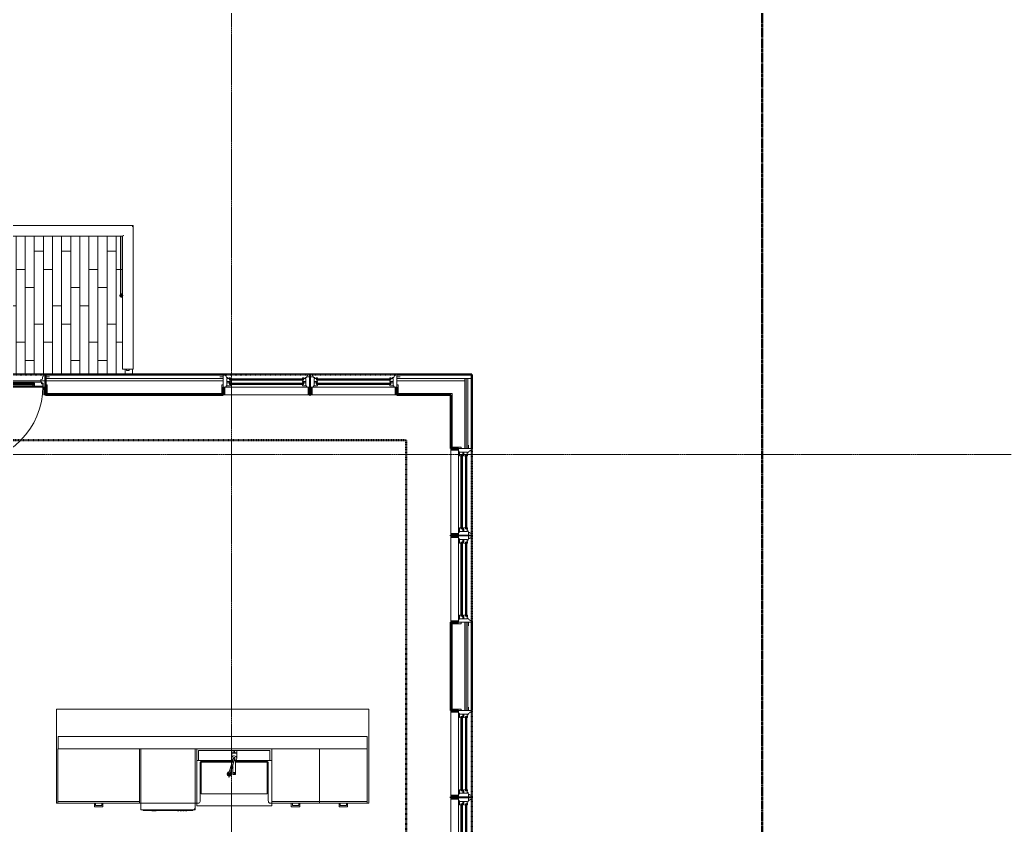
# Model space of a CAD drawing. Header units: inches. Extents: x -4218 to -1830, y 9767 to 12426.
# Drawn here: x -2266.4 to -1830.2, y 10653.1 to 11007.5 of the extents above; entities that cross this region are included whole.
import ezdxf

# ---------------------------------------------------------------- set-up
doc = ezdxf.new("R2010")
doc.units = ezdxf.units.IN
doc.header["$MEASUREMENT"] = 0
for name, pattern in [('Dash 1_16_', [0.125, 0.0625, -0.0625]), ('Double Dash 3_8_', [1, 0.375, -0.125, 0.125, -0.125, 0.125, -0.125]), ('Grid Line 1_2_', [0.875, 0.5, -0.125, 0.125, -0.125])]:
    doc.linetypes.add(name, pattern=pattern)
for name, color, linetype, lineweight in [('0-1', 7, 'Continuous', 5), ('0-2', 252, 'Continuous', 9), ('A-DOOR-4', 31, 'Continuous', 9), ('A-DOOR-5', 31, 'Continuous', 20), ('A-DOOR-FRAM', 31, 'Continuous', 20), ('A-DOOR-FRAM-2', 31, 'Continuous', 9), ('A-DOOR-GLAZ', 31, 'Continuous', 9), ('A-FLOR-4', 192, 'Continuous', 9), ('A-FLOR-HRAL', 11, 'Continuous', 9), ('A-FLOR-PATT-1', 9, 'Continuous', 9), ('A-GLAZ-1', 151, 'Continuous', 9), ('A-GLAZ-2', 151, 'Continuous', 20), ('A-WALL', 113, 'Continuous', 13), ('A-WALL-3', 253, 'Continuous', 9), ('A-WALL-4', 252, 'Continuous', 9), ('A-WALL-5', 254, 'Continuous', 9), ('A-WALL-6', 10, 'Continuous', 9), ('A-WALL-7', 113, 'Continuous', 9), ('A-WALL-8', 113, 'Continuous', 50), ('C-PROP-LINE', 91, 'Double Dash 3_8_', 50), ('C-PROP-LINE-1', 91, 'Dash 1_16_', 50), ('P-SANR-FIXT-1', 10, 'Continuous', 9), ('P-SANR-FIXT-3', 252, 'Continuous', 9), ('Q-CASE-1', 253, 'Continuous', 9), ('Q-CASE-2', 252, 'Continuous', 9), ('Q-CASE-3', 10, 'Continuous', 9), ('Q-CASE-5', 254, 'Continuous', 9), ('Q-SPCQ-1', 10, 'Continuous', 9), ('Q-SPCQ-2', 253, 'Continuous', 9), ('Q-SPCQ-3', 252, 'Continuous', 9), ('Q-SPCQ-4', 254, 'Continuous', 9), ('S-GRID-1', 1, 'Grid Line 1_2_', 9)]:
    doc.layers.add(name, color=color, linetype=linetype, lineweight=lineweight)

# ---------------------------------------------------------------- blocks, each defined once
blk = doc.blocks.new('Dishwasher_15404 - 34_ counter-V52-BACKGROUND - 2ND FLOOR')
at = {"layer": 'Q-SPCQ-1'}
for p, q in [((0, 24), (0, 0)), ((25.8, 24), (24, 24)), ((26.68, 24), (25.8, 24)), ((26.87, 22.93), (26.87, 23.8)), ((26.87, 0.2), (26.87, 22.93)), ((26.87, 22.91), (27.12, 22.91)), ((27.12, 22.91), (27.12, 1.09)), ((27.37, 20.28), (27.12, 20.28)), ((27.12, 19.69), (27.37, 19.69)), ((27.37, 19.1), (27.12, 19.1)), ((27.12, 18.51), (27.37, 18.51)), ((27.37, 17.92), (27.12, 17.92)), ((27.37, 19.1), (27.37, 18.51)), ((27.37, 17.92), (27.37, 17.33)), ((27.37, 20.28), (27.37, 19.69)), ((27.12, 17.33), (27.37, 17.33)), ((27.37, 16.74), (27.12, 16.74)), ((27.12, 16.15), (27.37, 16.15)), ((27.37, 16.74), (27.37, 16.15)), ((27.37, 6.79), (27.12, 6.79)), ((27.12, 4.82), (27.37, 4.82)), ((27.37, 6.79), (27.37, 5.81)), ((27.37, 5.81), (27.37, 4.82)), ((26.87, 1.09), (27.12, 1.09)), ((24, 0), (26.68, 0))]:
    blk.add_line(p, q, dxfattribs=at)
for centre, radius, start, end in [((25.8, 22.93), 1.07, 360, 90), ((26.68, 23.8), 0.197, 0, 90), ((26.68, 0.2), 0.197, 270, 360), ((26.68, 0.2), 0.197, 270, 345)]:
    blk.add_arc(centre, radius, start, end, dxfattribs=at)
at = {"layer": 'Q-SPCQ-2'}
blk.add_line((0, 24), (0, 0), dxfattribs=at)
at = {"layer": 'Q-SPCQ-3'}
for p, q in [((24, 24), (0, 24)), ((0, 0), (24, 0))]:
    blk.add_line(p, q, dxfattribs=at)
at = {"layer": 'Q-SPCQ-4'}
blk.add_line((0, 24), (0, 0), dxfattribs=at)
blk.add_line((0, 24), (0, 0), dxfattribs=at)
blk = doc.blocks.new('Vanity Cabinet-Double Door - 33_-V53-BACKGROUND - 2ND FLOOR')
at = {"layer": 'Q-CASE-1'}
blk.add_line((-15.76, 0), (17.24, 0), dxfattribs=at)
blk.add_line((-15.76, 0), (17.24, 0), dxfattribs=at)
at = {"layer": 'Q-CASE-2'}
for p, q in [((-15.76, 5.17), (-15.76, 0)), ((-15.76, 5.17), (-15.76, 0)), ((-15.01, 5.2), (-15.01, 0.75)), ((16.49, 0.75), (16.49, 5.16)), ((17.24, 0), (17.24, 5.2)), ((17.24, 0), (17.24, 5.2)), ((-15.01, 0.75), (-0.34, 0.75)), ((1.82, 0.75), (16.49, 0.75))]:
    blk.add_line(p, q, dxfattribs=at)
at = {"layer": 'Q-CASE-5'}
blk.add_line((-15.76, 0), (17.24, 0), dxfattribs=at)
blk = doc.blocks.new('Base Cabinet 3 Drawer 230 - Base Cabinet 3 Drawer 230 21_-V54-BACKGROUND - 2ND FLOOR')
at = {"layer": 'Q-CASE-1'}
for p, q in [((-0.64, 24), (-1.14, 24)), ((2.11, 24), (2.61, 24))]:
    blk.add_line(p, q, dxfattribs=at)
at = {"layer": 'Q-CASE-2'}
for p, q in [((-9.76, 24), (11.24, 24)), ((-9.76, 23.25), (-9.76, 24)), ((11.24, 23.25), (-9.76, 23.25)), ((-9.76, 23.25), (-9.76, 0)), ((-0.64, 24), (-1.14, 24)), ((2.11, 24), (2.61, 24)), ((11.24, 24), (11.24, 23.25)), ((11.24, 0), (11.24, 23.25)), ((-9.76, 0), (11.24, 0))]:
    blk.add_line(p, q, dxfattribs=at)
at = {"layer": 'Q-CASE-3'}
for p, q in [((2.61, 25.5), (-1.14, 25.5)), ((-1.14, 25.5), (-1.14, 24)), ((-0.64, 24), (-0.64, 25)), ((-0.64, 25), (2.11, 25)), ((2.11, 25), (2.11, 24)), ((2.61, 24), (2.61, 25.5))]:
    blk.add_line(p, q, dxfattribs=at)
at = {"layer": 'Q-CASE-5'}
for p, q in [((-0.64, 24), (-1.14, 24)), ((2.11, 24), (2.61, 24))]:
    blk.add_line(p, q, dxfattribs=at)
blk = doc.blocks.new('Base Cabinet 3 Drawer 230 - Base Cabinet 3 Drawer 230 36_-2567960-BACKGROUND - 2ND FLOOR')
at = {"layer": 'Q-CASE-1'}
for p, q in [((-0.64, 24), (-1.14, 24)), ((2.11, 24), (2.61, 24))]:
    blk.add_line(p, q, dxfattribs=at)
at = {"layer": 'Q-CASE-2'}
for p, q in [((-17.26, 24), (18.74, 24)), ((-17.26, 23.25), (-17.26, 24)), ((18.74, 23.25), (-17.26, 23.25)), ((-17.26, 23.25), (-17.26, 0)), ((-0.64, 24), (-1.14, 24)), ((2.11, 24), (2.61, 24)), ((18.74, 24), (18.74, 23.25)), ((18.74, 0), (18.74, 23.25)), ((-17.26, 0), (18.74, 0))]:
    blk.add_line(p, q, dxfattribs=at)
at = {"layer": 'Q-CASE-3'}
for p, q in [((2.61, 25.5), (-1.14, 25.5)), ((-1.14, 25.5), (-1.14, 24)), ((-0.64, 24), (-0.64, 25)), ((-0.64, 25), (2.11, 25)), ((2.11, 25), (2.11, 24)), ((2.61, 24), (2.61, 25.5))]:
    blk.add_line(p, q, dxfattribs=at)
at = {"layer": 'Q-CASE-5'}
for p, q in [((-0.64, 24), (-1.14, 24)), ((2.11, 24), (2.61, 24))]:
    blk.add_line(p, q, dxfattribs=at)
blk = doc.blocks.new('kitchen_faucet_14143 - kitchen_faucet_14143-V78-BACKGROUND - 2ND FLOOR')
at = {"layer": 'P-SANR-FIXT-1'}
for p, q in [((-7.58, 2.4), (-8.24, 2.4)), ((-8.24, 2.2), (-7.58, 2.2)), ((-6.99, 1.91), (-7.41, 2.04)), ((-7.23, 2.59), (-6.81, 2.46)), ((-6.3, 0.57), (-7.09, 0.57)), ((-7.09, -0.57), (-7.09, 0.57)), ((-2.83, 0.59), (-6.3, 0.59)), ((-6.3, 0.57), (-6.3, 0.59)), ((-6.3, 0.42), (-6.3, 0.5)), ((-6.3, 0.3), (-6.3, 0.4)), ((-6.3, 0.29), (-6.3, 0.15)), ((-6.3, 0.15), (-6.3, 0.29)), ((-6.3, 0.15), (-6.3, -0.15)), ((-6.3, -0.29), (-6.3, 0.15)), ((-3.97, 0.59), (-4.89, 0.59)), ((-0.9, 0.59), (-0.94, 0.59)), ((2.26, 1.08), (0, 1.08)), ((2.34, 1.02), (2.1, 1.02)), ((2.26, 1.08), (2.26, -1.08)), ((3.44, 1.08), (2.34, 1.08)), ((2.34, -1.08), (2.34, 1.08)), ((3.44, 1.08), (3.44, -1.08)), ((-7.09, -0.57), (-6.3, -0.57)), ((-6.3, -0.15), (-6.3, -0.29)), ((-6.3, -0.4), (-6.3, -0.3)), ((-6.3, -0.5), (-6.3, -0.42)), ((-6.3, -0.59), (-6.3, -0.51)), ((-6.3, -0.59), (-0.9, -0.59)), ((-4.89, -0.59), (-3.97, -0.59)), ((0, -1.08), (2.26, -1.08)), ((2.1, -1.02), (2.34, -1.02)), ((2.34, -1.08), (3.44, -1.08))]:
    blk.add_line(p, q, dxfattribs=at)
at = {"layer": 'P-SANR-FIXT-1', "flags": 128}
for points in [[(-6.52, 2.15), (-6.53, 2.23), (-6.56, 2.3), (-6.61, 2.36), (-6.67, 2.41), (-6.74, 2.44), (-6.82, 2.45), (-6.9, 2.44), (-6.97, 2.41), (-7.03, 2.36), (-7.08, 2.3), (-7.1, 2.23), (-7.11, 2.15)], [(-7.11, 2.15), (-7.1, 2.08), (-7.08, 2), (-7.03, 1.94), (-6.97, 1.9), (-6.9, 1.87), (-6.82, 1.86), (-6.74, 1.87), (-6.67, 1.9), (-6.61, 1.94), (-6.58, 1.98)], [(-6.91, 1.87), (-6.91, 1.87), (-6.91, 1.87), (-6.9, 1.87), (-6.9, 1.87), (-6.9, 1.87), (-6.89, 1.87), (-6.89, 1.86), (-6.88, 1.86), (-6.88, 1.86), (-6.87, 1.86), (-6.86, 1.86), (-6.71, 1.81), (-6.69, 1.8), (-6.68, 1.8), (-6.51, 1.75), (-6.49, 1.74), (-6.46, 1.73), (-6.43, 1.72), (-6.41, 1.71), (-6.38, 1.7), (-6.35, 1.69), (-6.32, 1.68), (-6.29, 1.67), (-6.26, 1.66), (-6.22, 1.65), (-6.19, 1.64), (-6.16, 1.63), (-6.12, 1.62), (-6.09, 1.61), (-6.05, 1.6), (-6.01, 1.59), (-5.98, 1.58), (-5.94, 1.56), (-5.9, 1.55), (-5.86, 1.54), (-5.82, 1.53), (-5.78, 1.51), (-5.74, 1.5), (-5.69, 1.49), (-5.65, 1.47), (-5.61, 1.46), (-5.56, 1.45), (-5.52, 1.43), (-5.47, 1.42), (-5.42, 1.4), (-5.38, 1.39), (-5.33, 1.37), (-5.28, 1.36), (-5.23, 1.34), (-5.18, 1.33), (-4.48, 1.1), (-4.42, 1.09), (-4.36, 1.07), (-4.31, 1.05), (-4.25, 1.03), (-4.19, 1.01), (-4.13, 0.99), (-4.07, 0.98), (-4.02, 0.96), (-3.96, 0.94), (-3.9, 0.92), (-3.84, 0.9), (-3.78, 0.88), (-3.72, 0.86), (-3.66, 0.85), (-3.6, 0.83), (-3.54, 0.81), (-3.48, 0.79), (-3.42, 0.77), (-3.36, 0.75), (-3.3, 0.73), (-3.24, 0.71), (-3.18, 0.69), (-3.12, 0.68), (-3.06, 0.66), (-3, 0.64), (-2.94, 0.62), (-2.88, 0.6), (-2.83, 0.58), (-2.77, 0.56), (-2.71, 0.55), (-2.65, 0.53), (-2.03, 0.33), (-1.98, 0.32), (-1.93, 0.3), (-1.88, 0.28), (-1.83, 0.27), (-1.78, 0.25), (-1.54, 0.18), (-1.49, 0.16), (-1.45, 0.15), (-1.4, 0.13), (-1.36, 0.12), (-1.31, 0.1), (-1.27, 0.09), (-1.23, 0.08), (-1.18, 0.06), (-1.14, 0.05), (-1.1, 0.04), (-1.06, 0.03), (-1.03, 0.01), (-0.99, 0), (-0.95, -0.01), (-0.91, -0.02), (-0.88, -0.03), (-0.84, -0.04), (-0.81, -0.05), (-0.77, -0.07), (-0.74, -0.08), (-0.71, -0.09), (-0.68, -0.1), (-0.65, -0.11), (-0.62, -0.11), (-0.59, -0.12), (-0.56, -0.13), (-0.53, -0.14), (-0.51, -0.15), (-0.48, -0.16), (-0.45, -0.17), (-0.43, -0.17), (-0.41, -0.18), (-0.38, -0.19), (-0.36, -0.2), (-0.34, -0.2), (-0.32, -0.21), (-0.3, -0.21), (-0.28, -0.22), (-0.26, -0.23), (-0.25, -0.23), (-0.23, -0.24), (-0.21, -0.24), (-0.2, -0.25), (-0.18, -0.25), (-0.17, -0.26), (-0.16, -0.26), (-0.15, -0.26), (-0.14, -0.27), (-0.13, -0.27), (-0.12, -0.27), (-0.11, -0.28), (-0.1, -0.28), (-0.09, -0.28), (-0.09, -0.28), (-0.08, -0.28), (-0.08, -0.29), (-0.07, -0.29), (-0.07, -0.29), (-0.07, -0.29), (-0.07, -0.29), (-0.06, -0.29)], [(-6.73, 2.43), (-6.73, 2.43), (-6.73, 2.43), (-6.73, 2.43), (-6.72, 2.43), (-6.72, 2.43), (-6.72, 2.43), (-6.71, 2.43), (-6.71, 2.43), (-6.7, 2.42), (-6.69, 2.42), (-6.68, 2.42), (-6.53, 2.37), (-6.52, 2.37), (-6.5, 2.36), (-6.48, 2.35), (-6.46, 2.35), (-6.44, 2.34), (-6.42, 2.33), (-6.39, 2.33), (-6.37, 2.32), (-6.34, 2.31), (-6.32, 2.3), (-6.29, 2.3), (-6.27, 2.29), (-6.24, 2.28), (-6.21, 2.27), (-6.18, 2.26), (-6.15, 2.25), (-6.12, 2.24), (-6.09, 2.23), (-6.06, 2.22), (-6.03, 2.21), (-5.99, 2.2), (-5.96, 2.19), (-5.92, 2.18), (-5.89, 2.17), (-5.85, 2.16), (-5.81, 2.14), (-5.78, 2.13), (-5.74, 2.12), (-5.7, 2.11), (-5.66, 2.1), (-5.62, 2.08), (-5.58, 2.07), (-5.53, 2.06), (-5.49, 2.04), (-5.45, 2.03), (-5.4, 2.01), (-5.36, 2), (-5.31, 1.99), (-5.27, 1.97), (-5.22, 1.96), (-5.17, 1.94), (-5.12, 1.93), (-5.07, 1.91), (-5.02, 1.9), (-4.97, 1.88), (-4.92, 1.86), (-4.87, 1.85), (-4.82, 1.83), (-4.77, 1.81), (-4.71, 1.8), (-4.66, 1.78), (-4.61, 1.76), (-4.55, 1.75), (-4.5, 1.73), (-4.44, 1.71), (-4.39, 1.69), (-4.33, 1.68), (-4.27, 1.66), (-4.22, 1.64), (-4.16, 1.62), (-4.1, 1.6), (-4.04, 1.59), (-3.99, 1.57), (-3.93, 1.55), (-3.87, 1.53), (-3.81, 1.51), (-3.75, 1.49), (-3.69, 1.47), (-3.63, 1.46), (-3.57, 1.44), (-3.51, 1.42), (-3.45, 1.4), (-3.39, 1.38), (-3.33, 1.36), (-3.27, 1.34), (-3.21, 1.32), (-3.15, 1.31), (-3.09, 1.29), (-3.03, 1.27), (-2.97, 1.25), (-2.92, 1.23), (-2.86, 1.21), (-2.8, 1.19), (-2.74, 1.17), (-2.68, 1.16), (-2.62, 1.14), (-2.56, 1.12), (-2.51, 1.1), (-1.88, 0.9), (-1.83, 0.89), (-1.78, 0.87), (-1.73, 0.85), (-1.67, 0.84), (-1.62, 0.82), (-1.4, 0.75), (-1.35, 0.74), (-1.3, 0.72), (-1.26, 0.71), (-1.21, 0.69), (-1.17, 0.68), (-1.12, 0.66), (-1.08, 0.65), (-1.04, 0.64), (-1, 0.62), (-0.96, 0.61), (-0.92, 0.6), (-0.88, 0.59), (-0.84, 0.57), (-0.8, 0.56), (-0.76, 0.55), (-0.73, 0.54), (-0.69, 0.53), (-0.66, 0.52), (-0.62, 0.51), (-0.59, 0.5), (-0.56, 0.49), (-0.52, 0.47), (-0.49, 0.47), (-0.46, 0.46), (-0.43, 0.45), (-0.4, 0.44), (-0.38, 0.43), (-0.35, 0.42), (-0.32, 0.41), (-0.3, 0.4), (-0.27, 0.4), (-0.25, 0.39), (-0.22, 0.38), (-0.2, 0.37), (-0.18, 0.37), (-0.16, 0.36), (-0.14, 0.35), (-0.12, 0.35), (-0.1, 0.34), (-0.08, 0.34), (-0.06, 0.33), (-0.05, 0.32), (-0.03, 0.32), (-0.02, 0.32), (0, 0.31), (0.01, 0.31), (0.02, 0.3), (0.03, 0.3), (0.04, 0.3), (0.05, 0.29), (0.06, 0.29), (0.07, 0.29), (0.08, 0.28), (0.09, 0.28), (0.09, 0.28), (0.1, 0.28), (0.1, 0.28), (0.11, 0.28), (0.11, 0.28), (0.11, 0.27), (0.11, 0.27), (0.11, 0.27)], [(-0.27, 0.02), (-0.27, -0.06), (-0.24, -0.13), (-0.2, -0.2), (-0.15, -0.25), (-0.08, -0.28), (0, -0.3), (0.08, -0.3), (0.15, -0.28), (0.21, -0.23), (0.27, -0.18)], [(0.27, -0.18), (0.3, -0.11), (0.32, -0.03), (0.31, 0.04), (0.29, 0.12), (0.25, 0.18), (0.19, 0.23), (0.13, 0.27), (0.05, 0.29), (-0.03, 0.28), (-0.1, 0.26), (-0.17, 0.22), (-0.22, 0.16)]]:
    blk.add_lwpolyline(points, dxfattribs=at)
at = {"layer": 'P-SANR-FIXT-1'}
for centre, radius, start, end in [((-6.83, 2.16), 0.984, 176.3754, 180), ((-6.83, 2.16), 0.984, 180, 325.3711), ((-6.83, 2.16), 0.984, 0, 165), ((-6.83, 2.16), 0.63, 10.3084, 180), ((-6.83, 2.16), 0.63, 180, 315), ((-6.83, 2.16), 0.591, 132.8835, 180), ((-6.83, 2.16), 0.591, 180, 191.3603), ((-6.83, 2.16), 0.591, 191.3603, 312.7731), ((-6.83, 2.16), 0.591, 14.7648, 132.8835), ((-6.69, 0), 0.118, 0, 180), ((0, 0), 1.08, 177.6189, 180), ((0, 0), 1.08, 0, 147.4712), ((2.88, 0), 0.197, 360, 180), ((-6.69, 0), 0.118, 180, 360), ((0, 0), 1.08, 180, 360), ((2.88, 0), 0.197, 180, 360)]:
    blk.add_arc(centre, radius, start, end, dxfattribs=at)
for centre, major_axis, ratio, start_param, end_param in [((-8.24, 2.3), (0, 0.0984), 0.984808, 4.712389, 7.853982), ((-8.24, 2.3), (0, 0.0984), 0.984808, 1.570796, 4.712389), ((-3.97, 0), (0, 0.591), 0.906308, 6.021386, 6.806784), ((-3.97, 0), (0, 0.591), 0.906308, 2.617994, 3.403392)]:
    blk.add_ellipse(centre, major_axis=major_axis, ratio=ratio, start_param=start_param, end_param=end_param, dxfattribs=at)
blk = doc.blocks.new('Stainless Steel Farmhous Kitchen Sink - Stainless Steel Farmhous Kitchen Sink-V79-BACKGROUND - 2ND FLOOR')
at = {"layer": 'P-SANR-FIXT-1'}
for p, q in [((-33, 22.2), (-33, 21.04)), ((0, 22.2), (-33, 22.2)), ((0, 21.04), (0, 22.2)), ((-31, 3), (-31, 16.96)), ((-31, 16.96), (-2, 16.96)), ((-2, 16.96), (-2, 3)), ((-17.08, 3), (-31, 3)), ((-2, 3), (-15.65, 3))]:
    blk.add_line(p, q, dxfattribs=at)
at = {"layer": 'P-SANR-FIXT-3'}
for p, q in [((-33, 21.04), (-33, 2.25)), ((0, 2.25), (0, 21.04)), ((-33, 2.25), (-17.09, 2.25)), ((-15.89, 2.25), (0, 2.25))]:
    blk.add_line(p, q, dxfattribs=at)
blk = doc.blocks.new('CTR - 1st Phase - Unit Layouts_rvt-1-BACKGROUND - 2ND FLOOR')
at = {"layer": 'A-WALL-3'}
for p, q in [((-2113.58, 10692.13), (-2249.58, 10692.13)), ((-2249.58, 10686.75), (-2249.58, 10692.13)), ((-2113.58, 10692.13), (-2113.58, 10686.75)), ((-2249.58, 10686.75), (-2213.21, 10686.75)), ((-2189.21, 10686.75), (-2188.58, 10686.75)), ((-2155.58, 10686.75), (-2113.58, 10686.75))]:
    blk.add_line(p, q, dxfattribs=at)
at = {"layer": 'A-WALL-4'}
for p, q in [((-2249.58, 10692.13), (-2113.58, 10692.13)), ((-2249.58, 10692.13), (-2249.58, 10686.75)), ((-2113.58, 10692.13), (-2113.58, 10686.75)), ((-2113.58, 10686.75), (-2249.58, 10686.75))]:
    blk.add_line(p, q, dxfattribs=at)
at = {"layer": 'A-WALL-5'}
blk.add_line((-2188.58, 10686.75), (-2155.58, 10686.75), dxfattribs=at)
at = {"layer": 'A-WALL-6'}
blk.add_line((-2213.21, 10686.75), (-2189.21, 10686.75), dxfattribs=at)
at = {"layer": 'A-WALL-7'}
for p, q in [((-2112.8, 10704.13), (-2250.33, 10704.13)), ((-2250.33, 10704.13), (-2250.33, 10662.75)), ((-2250.33, 10662.75), (-2250.33, 10704.13)), ((-2250.33, 10704.13), (-2112.8, 10704.13)), ((-2112.8, 10662.75), (-2112.8, 10704.13)), ((-2112.8, 10704.13), (-2112.8, 10662.75)), ((-2187.08, 10663.95), (-2187.08, 10680.8)), ((-2187.08, 10680.8), (-2187.08, 10663.95)), ((-2186.58, 10681.3), (-2172.78, 10681.3)), ((-2172.78, 10681.3), (-2186.58, 10681.3)), ((-2171.5, 10681.3), (-2157.58, 10681.3)), ((-2157.58, 10681.3), (-2171.5, 10681.3)), ((-2157.08, 10680.8), (-2157.08, 10663.95)), ((-2157.08, 10663.95), (-2157.08, 10680.8)), ((-2250.33, 10662.75), (-2187.68, 10662.75)), ((-2187.68, 10662.75), (-2250.33, 10662.75)), ((-2156.49, 10662.75), (-2112.8, 10662.75)), ((-2112.8, 10662.75), (-2156.49, 10662.75))]:
    blk.add_line(p, q, dxfattribs=at)
for centre, radius, start, end in [((-2186.58, 10680.8), 0.5, 90, 180), ((-2186.58, 10680.8), 0.5, 90, 180), ((-2157.58, 10680.8), 0.5, 360, 90), ((-2157.58, 10680.8), 0.5, 0, 90), ((-2188.58, 10663.95), 1.5, 307.2198, 360), ((-2188.58, 10663.95), 1.5, 307.2198, 360), ((-2155.58, 10663.95), 1.5, 180, 232.7802), ((-2155.58, 10663.95), 1.5, 180, 232.7802)]:
    blk.add_arc(centre, radius, start, end, dxfattribs=at)
at = {"layer": '0-2'}
for name, p, rotation in [('Base Cabinet 3 Drawer 230 - Base Cabinet 3 Drawer 230 36_-2567960-BACKGROUND - 2ND FLOOR', (-2230.97, 10686.75), 180), ('Dishwasher_15404 - 34_ counter-V52-BACKGROUND - 2ND FLOOR', (-2213.21, 10686.75), 269.9999999998657), ('Vanity Cabinet-Double Door - 33_-V53-BACKGROUND - 2ND FLOOR', (-2171.35, 10686.75), 180), ('kitchen_faucet_14143 - kitchen_faucet_14143-V78-BACKGROUND - 2ND FLOOR', (-2172.08, 10682.56), 89.99999999997044), ('Base Cabinet 3 Drawer 230 - Base Cabinet 3 Drawer 230 21_-V54-BACKGROUND - 2ND FLOOR', (-2144.35, 10686.75), 180), ('Base Cabinet 3 Drawer 230 - Base Cabinet 3 Drawer 230 21_-V54-BACKGROUND - 2ND FLOOR', (-2123.35, 10686.75), 180), ('Stainless Steel Farmhous Kitchen Sink - Stainless Steel Farmhous Kitchen Sink-V79-BACKGROUND - 2ND FLOOR', (-2188.58, 10683.8), 180)]:
    blk.add_blockref(name, p, dxfattribs=dict(at, rotation=rotation))
blk = doc.blocks.new('Door-Inswing-Andersen-400_Series-Single - 3_ 0-1_8_ x custom height - 2ND FLOOR-2895725-BACKGROUND - 2ND FLOOR')
at = {"layer": 'A-DOOR-4'}
blk.add_line((16.87, 0.66), (16.87, 34.41), dxfattribs=at)
blk.add_arc((16.87, 0.66), 33.75, 90, 180, dxfattribs=at)
at = {"layer": 'A-DOOR-5'}
for p, q in [((-16.87, -0.41), (-16.87, 0.66)), ((-16.87, 0.66), (-12.44, 0.66)), ((-13.19, 0.66), (-13.19, -0.66)), ((-13.19, 0.66), (-13.19, 0.59)), ((-13.19, 0.59), (-12.67, 0.59)), ((-12.44, 0.09), (-13.19, 0.09)), ((-12.67, 0.59), (-12.47, 0.34)), ((-12.47, 0.34), (-12.44, 0.16)), ((12.44, 0.66), (-12.44, 0.66)), ((-12.44, 0.16), (-12.44, 0.09)), ((16.87, 0.66), (12.44, 0.66)), ((12.47, 0.34), (12.44, 0.16)), ((12.44, 0.16), (12.44, 0.09)), ((12.44, 0.09), (13.19, 0.09)), ((12.67, 0.59), (12.47, 0.34)), ((13.19, 0.59), (12.67, 0.59)), ((13.19, 0.66), (13.19, -0.66)), ((13.19, 0.66), (13.19, 0.59)), ((16.87, -0.41), (16.87, 0.66)), ((-16.26, -0.42), (-16.87, -0.41)), ((-16.26, -1.06), (-16.26, -0.42)), ((-16.26, -1.06), (-12.44, -1.06)), ((-13.19, -0.66), (-12.44, -0.66)), ((-12.44, -0.75), (-12.47, -1.06)), ((-12.44, -0.66), (-12.44, -0.75)), ((12.44, -1.06), (-12.44, -1.06)), ((12.44, -0.66), (12.44, -0.75)), ((13.19, -0.66), (12.44, -0.66)), ((12.44, -0.75), (12.47, -1.06)), ((16.26, -1.06), (12.44, -1.06)), ((16.26, -0.42), (16.87, -0.41)), ((16.26, -1.06), (16.26, -0.42))]:
    blk.add_line(p, q, dxfattribs=at)
at = {"layer": 'A-DOOR-FRAM'}
for p, q in [((-18.06, -4.75), (-18.06, 1.12)), ((-18.06, 1.12), (-17.03, 1.12)), ((-17.69, 1.12), (-18.06, 1.12)), ((-18.06, 1.12), (-17.94, 1.12)), ((-18.06, -4.44), (-18.06, 1.12)), ((-17.31, 1.12), (17.31, 1.12)), ((-17.03, 1.12), (-17.03, -0.66)), ((17.03, 1.12), (17.03, -0.66)), ((18.06, 1.12), (17.03, 1.12)), ((17.94, 1.12), (18.06, 1.12)), ((18.06, -4.75), (18.06, 1.12)), ((18.06, 1.12), (18.06, -4.44)), ((-19.69, -3.44), (-18.06, -3.44)), ((-17.03, -0.66), (-16.45, -0.66)), ((-16.69, -3.39), (-17.03, -3.63)), ((-17.03, -3.63), (-17.03, -4.75)), ((-16, -2.23), (-16.69, -2.39)), ((-16.69, -2.39), (-16.69, -3.39)), ((-16.45, -0.66), (-16.45, -1.09)), ((-16.45, -1.09), (-16, -1.09)), ((-16, -1.09), (-16, -2.23)), ((16.45, -1.09), (16, -1.09)), ((16, -1.09), (16, -2.23)), ((16, -2.23), (16.69, -2.39)), ((16.45, -0.66), (16.45, -1.09)), ((17.03, -0.66), (16.45, -0.66)), ((16.69, -2.39), (16.69, -3.39)), ((16.69, -3.39), (17.03, -3.63)), ((17.03, -3.63), (17.03, -4.75)), ((19.69, -3.44), (18.06, -3.44)), ((-18.06, -4.8), (-18.06, -4.44)), ((-18.06, -4.75), (-17.03, -4.75)), ((18.06, -4.75), (17.03, -4.75)), ((18.06, -4.44), (18.06, -4.8))]:
    blk.add_line(p, q, dxfattribs=at)
at = {"layer": 'A-DOOR-FRAM-2'}
for p, q in [((-17.94, 4.44), (-17.31, 4.44)), ((-17.94, 1.12), (-17.94, 4.44)), ((-17.31, 4.44), (-17.31, 1.12)), ((17.31, 4.44), (17.94, 4.44)), ((17.31, 1.12), (17.31, 4.44)), ((17.94, 4.44), (17.94, 1.12)), ((-17.31, 1.12), (-17.94, 1.12)), ((17.94, 1.12), (17.31, 1.12))]:
    blk.add_line(p, q, dxfattribs=at)
at = {"layer": 'A-DOOR-GLAZ'}
for p, q in [((12.44, 0.09), (-12.44, 0.09)), ((-13.19, -0.06), (-12.44, -0.06)), ((-12.44, -0.5), (-13.19, -0.5)), ((-12.98, -0.5), (-12.98, -0.06)), ((12.44, -0.06), (-12.44, -0.06)), ((12.44, -0.5), (-12.44, -0.5)), ((12.44, -0.66), (-12.44, -0.66)), ((13.19, -0.06), (12.44, -0.06)), ((12.44, -0.5), (13.19, -0.5)), ((12.98, -0.5), (12.98, -0.06))]:
    blk.add_line(p, q, dxfattribs=at)
blk = doc.blocks.new('Window-Double_Hung-Andersen-400_Series-Tilt_Wash - DOUBLE HUNG - REVERSE COTTAGE - 2ND FLOOR-2888790-BACKGROUND - 2ND FLOOR')
at = {"layer": 'A-GLAZ-1'}
for p, q in [((-16.29, 2.31), (-15.7, 2.31)), ((-16.29, 1.94), (-15.7, 1.94)), ((-16.29, 0.37), (-15.7, 0.37)), ((-15.82, 2.31), (-15.82, 1.94)), ((-15.82, 0.37), (-15.82, 0)), ((-15.7, 2.44), (15.7, 2.44)), ((-15.7, 2.31), (15.7, 2.31)), ((-15.7, 1.94), (15.7, 1.94)), ((-15.7, 1.81), (15.7, 1.81)), ((-15.7, 0.5), (15.7, 0.5)), ((-15.7, 0.37), (15.7, 0.37)), ((16.29, 2.31), (15.7, 2.31)), ((16.29, 1.94), (15.7, 1.94)), ((16.29, 0.37), (15.7, 0.37)), ((15.82, 2.31), (15.82, 1.94)), ((15.82, 0.37), (15.82, 0)), ((-19.01, -4.13), (-19.01, -2.63)), ((-19.01, -2.63), (-18.95, -2.63)), ((-18.95, -4.13), (-19.01, -4.13)), ((18.95, -1.25), (-18.95, -1.25)), ((-18.95, -1.25), (-18.95, -4.63)), ((-18.32, -1.25), (-18.32, -4.63)), ((-16.29, 0), (-15.7, 0)), ((-15.7, 0), (15.7, 0)), ((-15.7, -0.13), (15.7, -0.13)), ((16.29, 0), (15.7, 0)), ((18.32, -1.25), (18.32, -4.63)), ((18.95, -4.63), (18.95, -1.25)), ((18.95, -2.63), (19.01, -2.63)), ((19.01, -4.13), (18.95, -4.13)), ((19.01, -2.63), (19.01, -4.13)), ((-18.95, -4.63), (18.95, -4.63))]:
    blk.add_line(p, q, dxfattribs=at)
at = {"layer": 'A-GLAZ-2'}
for p, q in [((19.01, 4.62), (-19.01, 4.62)), ((-19.01, 4.62), (-19.01, -1.25)), ((-18.2, 4.62), (-18.2, 3.81)), ((18.2, 4.62), (18.2, 3.81)), ((19.01, -1.25), (19.01, 4.62)), ((-19.01, 3.25), (-20.51, 3.25)), ((-18.2, 3.81), (-17.92, 3.81)), ((-17.92, 3.81), (-17.61, 3)), ((-17.61, 3), (-17.14, 3)), ((-17.42, 2.56), (-16.57, 2.56)), ((-17.42, 2.56), (-17.42, -0.75)), ((-17.42, 1.19), (-15.86, 1.19)), ((-17.42, 0.62), (-16.57, 0.62)), ((-17.14, 3), (-17.14, 2.56)), ((-15.86, 2.78), (-16.57, 2.78)), ((-16.57, 2.44), (-16.57, 2.78)), ((-15.7, 2.44), (-16.57, 2.44)), ((-15.86, 0.84), (-16.57, 0.84)), ((-16.57, 0.5), (-16.57, 0.84)), ((-15.7, 0.5), (-16.57, 0.5)), ((-16.29, 2.44), (-16.29, 1.81)), ((-15.7, 1.81), (-16.29, 1.81)), ((-16.29, 0.5), (-16.29, -0.13)), ((-15.86, 2.78), (-15.7, 2.44)), ((-15.86, 1.19), (-15.7, 1.81)), ((-15.86, 0.84), (-15.7, 0.5)), ((15.86, 2.78), (15.7, 2.44)), ((15.7, 2.44), (16.57, 2.44)), ((15.7, 1.81), (16.29, 1.81)), ((15.86, 1.19), (15.7, 1.81)), ((15.86, 0.84), (15.7, 0.5)), ((15.7, 0.5), (16.57, 0.5)), ((15.86, 2.78), (16.57, 2.78)), ((17.42, 1.19), (15.86, 1.19)), ((15.86, 0.84), (16.57, 0.84)), ((16.29, 2.44), (16.29, 1.81)), ((16.29, 0.5), (16.29, -0.13)), ((16.57, 2.44), (16.57, 2.78)), ((17.42, 2.56), (16.57, 2.56)), ((16.57, 0.5), (16.57, 0.84)), ((17.42, 0.62), (16.57, 0.62)), ((17.14, 3), (17.14, 2.56)), ((17.61, 3), (17.14, 3)), ((17.42, 2.56), (17.42, -0.75)), ((17.92, 3.81), (17.61, 3)), ((18.2, 3.81), (17.92, 3.81)), ((19.01, 3.25), (20.51, 3.25)), ((-19.01, -1.25), (19.01, -1.25)), ((-17.67, -0.97), (-18, -1.25)), ((-17.67, -0.97), (-17.67, -0.75)), ((-17.67, -0.75), (-15.86, -0.75)), ((-15.7, -0.13), (-16.29, -0.13)), ((-15.86, -0.75), (-15.7, -0.13)), ((15.7, -0.13), (16.29, -0.13)), ((15.86, -0.75), (15.7, -0.13)), ((17.67, -0.75), (15.86, -0.75)), ((17.67, -0.97), (17.67, -0.75)), ((17.67, -0.97), (18, -1.25))]:
    blk.add_line(p, q, dxfattribs=at)
blk = doc.blocks.new('Window-Double_Hung-Andersen-400_Series-Tilt_Wash - DOUBLE HUNG - REVERSE COTTAGE - 2ND FLOOR-2888385-BACKGROUND - 2ND FLOOR')
at = {"layer": 'A-GLAZ-1'}
for p, q in [((-16.29, 2.5), (-15.7, 2.5)), ((-16.29, 2.12), (-15.7, 2.12)), ((-16.29, 0.56), (-15.7, 0.56)), ((-16.29, 0.19), (-15.7, 0.19)), ((-15.82, 2.5), (-15.82, 2.12)), ((-15.82, 0.56), (-15.82, 0.19)), ((-15.7, 2.62), (15.7, 2.62)), ((-15.7, 2.5), (15.7, 2.5)), ((-15.7, 2.12), (15.7, 2.12)), ((-15.7, 2), (15.7, 2)), ((-15.7, 0.69), (15.7, 0.69)), ((-15.7, 0.56), (15.7, 0.56)), ((-15.7, 0.19), (15.7, 0.19)), ((-15.7, 0.06), (15.7, 0.06)), ((16.29, 2.5), (15.7, 2.5)), ((16.29, 2.12), (15.7, 2.12)), ((16.29, 0.56), (15.7, 0.56)), ((16.29, 0.19), (15.7, 0.19)), ((15.82, 2.5), (15.82, 2.12)), ((15.82, 0.56), (15.82, 0.19)), ((-19.01, -3.94), (-19.01, -2.44)), ((-19.01, -2.44), (-18.95, -2.44)), ((-18.95, -3.94), (-19.01, -3.94)), ((18.95, -1.06), (-18.95, -1.06)), ((-18.95, -1.06), (-18.95, -4.44)), ((-18.32, -1.06), (-18.32, -4.44)), ((18.32, -1.06), (18.32, -4.44)), ((18.95, -4.44), (18.95, -1.06)), ((18.95, -2.44), (19.01, -2.44)), ((19.01, -3.94), (18.95, -3.94)), ((19.01, -2.44), (19.01, -3.94)), ((-18.95, -4.44), (18.95, -4.44))]:
    blk.add_line(p, q, dxfattribs=at)
at = {"layer": 'A-GLAZ-2'}
for p, q in [((19.01, 4.81), (-19.01, 4.81)), ((-19.01, 4.81), (-19.01, -1.06)), ((-18.2, 4.81), (-18.2, 4)), ((18.2, 4.81), (18.2, 4)), ((19.01, -1.06), (19.01, 4.81)), ((-19.01, 3.44), (-20.51, 3.44)), ((-18.2, 4), (-17.92, 4)), ((-17.92, 4), (-17.61, 3.19)), ((-17.61, 3.19), (-17.14, 3.19)), ((-17.42, 2.75), (-16.57, 2.75)), ((-17.42, 2.75), (-17.42, -0.56)), ((-17.42, 1.37), (-15.86, 1.37)), ((-17.42, 0.81), (-16.57, 0.81)), ((-17.14, 3.19), (-17.14, 2.75)), ((-15.86, 2.97), (-16.57, 2.97)), ((-16.57, 2.62), (-16.57, 2.97)), ((-15.7, 2.62), (-16.57, 2.62)), ((-15.86, 1.03), (-16.57, 1.03)), ((-16.57, 0.69), (-16.57, 1.03)), ((-15.7, 0.69), (-16.57, 0.69)), ((-16.29, 2.62), (-16.29, 2)), ((-15.7, 2), (-16.29, 2)), ((-16.29, 0.69), (-16.29, 0.06)), ((-15.7, 0.06), (-16.29, 0.06)), ((-15.86, 2.97), (-15.7, 2.62)), ((-15.86, 1.37), (-15.7, 2)), ((-15.86, 1.03), (-15.7, 0.69)), ((-15.86, -0.56), (-15.7, 0.06)), ((15.86, 2.97), (15.7, 2.62)), ((15.7, 2.62), (16.57, 2.62)), ((15.7, 2), (16.29, 2)), ((15.86, 1.37), (15.7, 2)), ((15.86, 1.03), (15.7, 0.69)), ((15.7, 0.69), (16.57, 0.69)), ((15.7, 0.06), (16.29, 0.06)), ((15.86, -0.56), (15.7, 0.06)), ((15.86, 2.97), (16.57, 2.97)), ((17.42, 1.37), (15.86, 1.37)), ((15.86, 1.03), (16.57, 1.03)), ((16.29, 2.62), (16.29, 2)), ((16.29, 0.69), (16.29, 0.06)), ((16.57, 2.62), (16.57, 2.97)), ((17.42, 2.75), (16.57, 2.75)), ((16.57, 0.69), (16.57, 1.03)), ((17.42, 0.81), (16.57, 0.81)), ((17.14, 3.19), (17.14, 2.75)), ((17.61, 3.19), (17.14, 3.19)), ((17.42, 2.75), (17.42, -0.56)), ((17.92, 4), (17.61, 3.19)), ((18.2, 4), (17.92, 4)), ((19.01, 3.44), (20.51, 3.44)), ((-19.01, -1.06), (19.01, -1.06)), ((-17.67, -0.78), (-18, -1.06)), ((-17.67, -0.78), (-17.67, -0.56)), ((-17.67, -0.56), (-15.86, -0.56)), ((17.67, -0.56), (15.86, -0.56)), ((17.67, -0.78), (17.67, -0.56)), ((17.67, -0.78), (18, -1.06))]:
    blk.add_line(p, q, dxfattribs=at)
blk = doc.blocks.new('Railing - Baluster_01-2700443-BACKGROUND - 2ND FLOOR')
at = {"layer": 'A-FLOR-HRAL'}
for p, q in [((-0.59, 1.18), (0.59, 1.18)), ((-0.59, 0.59), (-0.59, 1.18)), ((0.59, 1.18), (0.59, 0.59))]:
    blk.add_line(p, q, dxfattribs=at)
blk = doc.blocks.new('Railing - Railing-2700266-BACKGROUND - 2ND FLOOR')
at = {"layer": 'A-FLOR-HRAL'}
for p, q in [((-2216.49, 10917), (-2330.54, 10917)), ((-2330.54, 10917), (-2330.54, 10853.75)), ((-2216.49, 10853.75), (-2216.49, 10917)), ((-2325.81, 10912.28), (-2221.21, 10912.28)), ((-2325.81, 10853.75), (-2325.81, 10912.28)), ((-2221.21, 10912.28), (-2221.21, 10853.75)), ((-2330.06, 10853.75), (-2330.54, 10853.75)), ((-2326.28, 10853.75), (-2330.06, 10853.75)), ((-2325.81, 10853.75), (-2326.28, 10853.75)), ((-2220.74, 10853.75), (-2221.21, 10853.75)), ((-2216.96, 10853.75), (-2220.74, 10853.75)), ((-2216.49, 10853.75), (-2216.96, 10853.75))]:
    blk.add_line(p, q, dxfattribs=at)
for points, knots in [([(-2330.54, 10917), (-2330.54, 10917), (-2330.53, 10916.99), (-2330.5, 10916.97), (-2330.47, 10916.94), (-2330.45, 10916.91), (-2330.42, 10916.88), (-2330.39, 10916.86), (-2330.35, 10916.82), (-2330.31, 10916.77), (-2330.27, 10916.74), (-2330.24, 10916.7), (-2330.17, 10916.63), (-2330.11, 10916.57), (-2330.06, 10916.53)], [0, 0, 0, 0, 0.166667, 0.25, 0.333333, 0.416667, 0.458333, 0.5, 0.583333, 0.666667, 0.708333, 0.75, 0.833333, 1, 1, 1, 1]), ([(-2216.49, 10917), (-2216.49, 10917), (-2216.49, 10916.99), (-2216.52, 10916.97), (-2216.55, 10916.94), (-2216.58, 10916.91), (-2216.6, 10916.88), (-2216.63, 10916.86), (-2216.67, 10916.82), (-2216.71, 10916.77), (-2216.75, 10916.74), (-2216.79, 10916.7), (-2216.86, 10916.63), (-2216.92, 10916.57), (-2216.96, 10916.53)], [0, 0, 0, 0, 0.166667, 0.25, 0.333333, 0.416667, 0.458333, 0.5, 0.583333, 0.666667, 0.708333, 0.75, 0.833333, 1, 1, 1, 1]), ([(-2326.28, 10912.75), (-2326.24, 10912.71), (-2326.18, 10912.65), (-2326.1, 10912.57), (-2326.06, 10912.52), (-2326.02, 10912.49), (-2325.99, 10912.45), (-2325.96, 10912.42), (-2325.93, 10912.39), (-2325.9, 10912.37), (-2325.87, 10912.34), (-2325.85, 10912.31), (-2325.82, 10912.29), (-2325.81, 10912.28), (-2325.81, 10912.28)], [0, 0, 0, 0, 0.166667, 0.25, 0.333333, 0.375, 0.416667, 0.5, 0.541667, 0.583333, 0.666667, 0.75, 0.833333, 1, 1, 1, 1]), ([(-2220.74, 10912.75), (-2220.78, 10912.71), (-2220.84, 10912.65), (-2220.92, 10912.57), (-2220.97, 10912.52), (-2221, 10912.49), (-2221.03, 10912.45), (-2221.07, 10912.42), (-2221.09, 10912.39), (-2221.12, 10912.37), (-2221.15, 10912.34), (-2221.18, 10912.31), (-2221.2, 10912.29), (-2221.21, 10912.28), (-2221.21, 10912.28)], [0, 0, 0, 0, 0.166667, 0.25, 0.333333, 0.375, 0.416667, 0.5, 0.541667, 0.583333, 0.666667, 0.75, 0.833333, 1, 1, 1, 1])]:
    blk.add_open_spline(points, degree=3, knots=knots, dxfattribs=at)
at = {"rotation": 180}
blk.add_blockref('Railing - Baluster_01-2700443-BACKGROUND - 2ND FLOOR', (-2218.85, 10854.34), dxfattribs=at)
blk = doc.blocks.new('Walls 118 - Walls 1-2567903-BACKGROUND - 2ND FLOOR')
at = {"layer": 'A-WALL-7'}
for p, q in [((-2222.14, 10912.28), (-2222.14, 10886.18)), ((-2221.39, 10886.18), (-2221.39, 10912.28))]:
    blk.add_line(p, q, dxfattribs=at)
at = {"layer": 'A-WALL-8', "flags": 128}
for points in [[(-2221.39, 10886.18), (-2221.41, 10886.28), (-2221.44, 10886.38), (-2221.49, 10886.47), (-2221.56, 10886.53), (-2221.64, 10886.58), (-2221.72, 10886.61), (-2221.81, 10886.61), (-2221.9, 10886.58), (-2221.98, 10886.53), (-2222.05, 10886.47), (-2222.1, 10886.38), (-2222.13, 10886.28), (-2222.14, 10886.18)], [(-2222.14, 10886.18), (-2222.13, 10886.08), (-2222.1, 10885.98), (-2222.05, 10885.89), (-2221.98, 10885.82), (-2221.9, 10885.77), (-2221.81, 10885.75), (-2221.72, 10885.75), (-2221.64, 10885.77), (-2221.56, 10885.82), (-2221.49, 10885.89), (-2221.44, 10885.98), (-2221.41, 10886.08), (-2221.39, 10886.18)]]:
    blk.add_lwpolyline(points, dxfattribs=at)
blk = doc.blocks.new('Family - ___-2657144-BACKGROUND - 2ND FLOOR')
at = {"layer": 'C-PROP-LINE'}
blk.add_line((-1939.77, 12268.69), (-1939.77, 9828.62), dxfattribs=at)
blk = doc.blocks.new('Family - ___-2835860-BACKGROUND - 2ND FLOOR')
at = {"layer": 'C-PROP-LINE-1'}
for p, q in [((-2067.55, 10851.39), (-3401.42, 10851.39)), ((-2067.55, 9980.19), (-2067.55, 10851.39))]:
    blk.add_line(p, q, dxfattribs=at)
blk = doc.blocks.new('Family - ___-2835903-BACKGROUND - 2ND FLOOR')
at = {"layer": 'C-PROP-LINE-1'}
for p, q in [((-2096.45, 10822.49), (-3400.92, 10822.49)), ((-2096.45, 10009.09), (-2096.45, 10822.49))]:
    blk.add_line(p, q, dxfattribs=at)
blk = doc.blocks.new('Family - ___-2835932-BACKGROUND - 2ND FLOOR')
at = {"layer": 'C-PROP-LINE-1'}
for p, q in [((-2067.55, 10851.39), (-3401.42, 10851.39)), ((-2067.55, 9980.19), (-2067.55, 10851.39))]:
    blk.add_line(p, q, dxfattribs=at)

msp = doc.modelspace()

# ---------------------------------------------------------------- hatches: boundary and pattern name
at = {"layer": 'A-FLOR-PATT-1'}
h = msp.add_hatch(dxfattribs=at)
h.set_pattern_fill('FP_4', color=256, style=0, pattern_type=2)
h.set_pattern_definition([(270, (-2992.047, 9809.639), (4, 2e-16), []), (0, (-2992.047, 9809.639), (8, 8), [4, -28]), (0, (-2988.047, 9793.639), (8, 8), [4, -28])])
h.paths.add_polyline_path([(-2292.51, 10851.75), (-2216.85, 10851.75), (-2216.85, 10853.75), (-2218.26, 10853.75), (-2218.26, 10853.16), (-2219.44, 10853.16), (-2219.44, 10853.75), (-2221.21, 10853.75), (-2221.25, 10912.28), (-2325.81, 10912.28), (-2325.83, 10853.75), (-2330.17, 10853.75), (-2330.17, 10851.76), (-2292.51, 10851.76)], flags=0)

# ---------------------------------------------------------------- linework, layer by layer
at = {"layer": 'A-FLOR-4'}
for p, q in [((-2216.85, 10851.75), (-2216.85, 10853.75)), ((-2292.51, 10851.75), (-2216.85, 10851.75)), ((-2255.06, 10848.64), (-2291.19, 10848.64))]:
    msp.add_line(p, q, dxfattribs=at)
at = {"layer": 'A-WALL'}
for p, q in [((-2176.94, 10851.14), (-2255.06, 10851.14)), ((-2176.94, 10849.64), (-2255.06, 10849.64)), ((-2138.54, 10851.14), (-2138.91, 10851.14)), ((-2138.54, 10849.64), (-2138.91, 10849.64)), ((-2067.55, 10851.14), (-2100.51, 10851.14)), ((-2067.8, 10849.64), (-2100.51, 10849.64)), ((-2070.67, 10818.8), (-2070.67, 10849.64)), ((-2070.05, 10818.8), (-2070.05, 10849.64)), ((-2069.3, 10818.8), (-2069.3, 10849.64)), ((-2067.8, 10818.8), (-2067.8, 10851.14)), ((-2176.94, 10848.64), (-2255.06, 10848.64)), ((-2254.44, 10846.95), (-2255.06, 10846.95)), ((-2254.44, 10846.95), (-2254.44, 10843.14)), ((-2177.56, 10843.14), (-2177.56, 10846.95)), ((-2176.94, 10846.95), (-2177.56, 10846.95)), ((-2138.54, 10848.64), (-2138.91, 10848.64)), ((-2138.54, 10846.95), (-2138.91, 10846.95)), ((-2070.67, 10848.64), (-2100.51, 10848.64)), ((-2099.89, 10846.95), (-2100.51, 10846.95)), ((-2099.89, 10846.95), (-2099.89, 10843.14)), ((-2254.44, 10843.14), (-2177.56, 10843.14)), ((-2099.89, 10843.14), (-2076.17, 10843.14)), ((-2076.17, 10843.14), (-2076.17, 10819.43)), ((-2076.17, 10819.43), (-2072.17, 10819.43)), ((-2072.17, 10818.8), (-2072.17, 10819.43)), ((-2070.67, 10780.4), (-2070.67, 10780.78)), ((-2070.05, 10780.4), (-2070.05, 10780.78)), ((-2069.3, 10780.4), (-2069.3, 10780.78)), ((-2067.8, 10780.4), (-2067.8, 10780.78)), ((-2076.17, 10741.75), (-2076.17, 10704.23)), ((-2072.17, 10741.75), (-2076.17, 10741.75)), ((-2072.17, 10741.75), (-2072.17, 10742.38)), ((-2070.67, 10703.6), (-2070.67, 10742.38)), ((-2070.05, 10703.6), (-2070.05, 10742.38)), ((-2069.3, 10703.6), (-2069.3, 10742.38)), ((-2067.8, 10703.6), (-2067.8, 10742.38)), ((-2076.17, 10704.23), (-2072.17, 10704.23)), ((-2072.17, 10703.6), (-2072.17, 10704.23)), ((-2070.67, 10665.2), (-2070.67, 10665.58)), ((-2070.05, 10665.2), (-2070.05, 10665.58)), ((-2069.3, 10665.2), (-2069.3, 10665.58)), ((-2067.8, 10665.2), (-2067.8, 10665.58))]:
    msp.add_line(p, q, dxfattribs=at)
at = {"layer": 'A-WALL-7'}
for p, q in [((-2072.17, 10780.4), (-2072.17, 10780.78)), ((-2072.17, 10665.2), (-2072.17, 10665.58))]:
    msp.add_line(p, q, dxfattribs=at)
at = {"layer": 'A-WALL-8'}
for p, q in [((-2176.94, 10851.39), (-2255.06, 10851.39)), ((-2255.06, 10851.39), (-2255.06, 10842.51)), ((-2138.54, 10851.39), (-2138.91, 10851.39)), ((-2067.55, 10851.39), (-2100.51, 10851.39)), ((-2067.55, 10818.8), (-2067.55, 10851.39)), ((-2176.94, 10842.51), (-2176.94, 10845.89)), ((-2138.91, 10845.89), (-2138.91, 10842.51)), ((-2138.54, 10842.51), (-2138.54, 10845.89)), ((-2100.51, 10845.89), (-2100.51, 10842.51)), ((-2255.06, 10842.51), (-2176.94, 10842.51)), ((-2138.91, 10842.51), (-2138.54, 10842.51)), ((-2100.51, 10842.51), (-2076.8, 10842.51)), ((-2076.8, 10842.51), (-2076.8, 10818.8)), ((-2076.8, 10818.8), (-2073.42, 10818.8)), ((-2076.8, 10780.78), (-2076.8, 10780.4)), ((-2073.42, 10780.78), (-2076.8, 10780.78)), ((-2076.8, 10780.4), (-2073.42, 10780.4)), ((-2067.55, 10780.4), (-2067.55, 10780.78)), ((-2076.8, 10742.38), (-2076.8, 10703.6)), ((-2073.42, 10742.38), (-2076.8, 10742.38)), ((-2067.55, 10703.6), (-2067.55, 10742.38)), ((-2076.8, 10703.6), (-2073.42, 10703.6)), ((-2076.8, 10665.58), (-2076.8, 10665.2)), ((-2073.42, 10665.58), (-2076.8, 10665.58)), ((-2076.8, 10665.2), (-2073.42, 10665.2)), ((-2067.55, 10665.2), (-2067.55, 10665.58))]:
    msp.add_line(p, q, dxfattribs=at)
at = {"layer": 'S-GRID-1'}
for p, q in [((-2173.32, 9836.18), (-2173.32, 12376.81)), ((-1830.2, 10816.19), (-4168.71, 10816.19))]:
    msp.add_line(p, q, dxfattribs=at)

# ---------------------------------------------------------------- block references
at = {"layer": '0-1'}
msp.add_blockref('CTR - 1st Phase - Unit Layouts_rvt-1-BACKGROUND - 2ND FLOOR', (0, 0), dxfattribs=at)
at = {"layer": 'A-DOOR-4', "rotation": 180}
msp.add_blockref('Door-Inswing-Andersen-400_Series-Single - 3_ 0-1_8_ x custom height - 2ND FLOOR-2895725-BACKGROUND - 2ND FLOOR', (-2273.12, 10846.95), dxfattribs=at)
at = {"layer": 'A-FLOR-HRAL'}
msp.add_blockref('Railing - Railing-2700266-BACKGROUND - 2ND FLOOR', (0, 0), dxfattribs=at)
at = {"layer": 'A-GLAZ-1'}
for p in [(-2157.92, 10846.95), (-2119.52, 10846.95)]:
    msp.add_blockref('Window-Double_Hung-Andersen-400_Series-Tilt_Wash - DOUBLE HUNG - REVERSE COTTAGE - 2ND FLOOR-2888385-BACKGROUND - 2ND FLOOR', p, dxfattribs=at)
at = {"layer": 'A-GLAZ-1', "rotation": 269.9999999999999}
for p in [(-2072.17, 10799.79), (-2072.17, 10761.39), (-2072.17, 10684.59), (-2072.17, 10646.19)]:
    msp.add_blockref('Window-Double_Hung-Andersen-400_Series-Tilt_Wash - DOUBLE HUNG - REVERSE COTTAGE - 2ND FLOOR-2888790-BACKGROUND - 2ND FLOOR', p, dxfattribs=at)
at = {"layer": 'A-WALL-7'}
msp.add_blockref('Walls 118 - Walls 1-2567903-BACKGROUND - 2ND FLOOR', (0, 0), dxfattribs=at)
at = {"layer": 'C-PROP-LINE'}
msp.add_blockref('Family - ___-2657144-BACKGROUND - 2ND FLOOR', (0, 0), dxfattribs=at)
at = {"layer": 'C-PROP-LINE-1'}
for name in ['Family - ___-2835860-BACKGROUND - 2ND FLOOR', 'Family - ___-2835932-BACKGROUND - 2ND FLOOR', 'Family - ___-2835903-BACKGROUND - 2ND FLOOR']:
    msp.add_blockref(name, (0, 0), dxfattribs=at)

doc.saveas('drawing.dxf')
